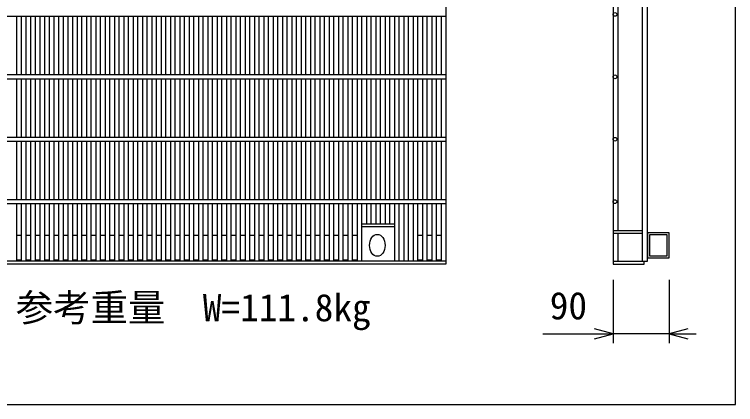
# Model space of a CAD drawing. Units: millimetres, scale not verified. Extents: x -25200 to 25200, y -8910 to 8910.
# Drawn here: x -7119 to -5962, y 683 to 1308 of the extents above; entities that cross this region are included whole.
import ezdxf
from ezdxf.enums import TextEntityAlignment as Align

# ---------------------------------------------------------------- set-up
doc = ezdxf.new("R2010")
doc.units = ezdxf.units.MM
doc.header["$LTSCALE"] = 30
for name, color, linetype, lineweight in [('0-0_DIM', 7, 'Continuous', 25), ('0-2_HATCH', 6, 'Continuous', 25), ('0-7_TXT', 7, 'Continuous', 25)]:
    doc.layers.add(name, color=color, linetype=linetype, lineweight=lineweight)
doc.styles.add('ＭＳ ゴシック', font='')
doc.styles.get('ＭＳ ゴシック').set_extended_font_data('MS Gothic')

msp = doc.modelspace()

# ---------------------------------------------------------------- linework, layer by layer
at = {"layer": '0-0_DIM'}
for p, q in [((-6158.87, 882.64), (-6158.87, 781.06)), ((-6068.87, 882.64), (-6068.87, 781.06)), ((-6271.48, 796.06), (-6158.87, 796.06)), ((-6068.87, 796.06), (-6158.87, 796.06)), ((-6068.87, 796.06), (-6025.4, 796.06))]:
    msp.add_line(p, q, dxfattribs=at)
for points in [[(-6188.87, 788.02), (-6158.87, 796.06), (-6188.87, 804.09)], [(-6038.87, 804.09), (-6068.87, 796.06), (-6038.87, 788.02)]]:
    msp.add_lwpolyline(points, dxfattribs=at)
at = {"layer": '0-2_HATCH'}
for p, q in [((-6427.21, 1607.87), (-6427.21, 907.87)), ((-6158.87, 1607.87), (-6158.87, 907.87)), ((-6111.87, 912.37), (-6111.87, 1603.37)), ((-6103.87, 912.37), (-6103.87, 1603.37)), ((-6150.87, 961.87), (-6150.87, 1553.87)), ((-7422.21, 1304.87), (-6427.21, 1304.87)), ((-7115.82, 1210.87), (-7115.82, 1304.87)), ((-7107.85, 1210.87), (-7107.85, 1304.87)), ((-7100.85, 1210.87), (-7100.85, 1304.87)), ((-7092.88, 1210.87), (-7092.88, 1304.87)), ((-7085.88, 1210.87), (-7085.88, 1304.87)), ((-7077.91, 1210.87), (-7077.91, 1304.87)), ((-7070.91, 1210.87), (-7070.91, 1304.87)), ((-7062.94, 1210.87), (-7062.94, 1304.87)), ((-7055.94, 1210.87), (-7055.94, 1304.87)), ((-7047.97, 1210.87), (-7047.97, 1304.87)), ((-7040.97, 1210.87), (-7040.97, 1304.87)), ((-7033, 1210.87), (-7033, 1304.87)), ((-7026, 1210.87), (-7026, 1304.87)), ((-7018.03, 1210.87), (-7018.03, 1304.87)), ((-7011.03, 1210.87), (-7011.03, 1304.87)), ((-7003.06, 1210.87), (-7003.06, 1304.87)), ((-6996.06, 1210.87), (-6996.06, 1304.87)), ((-6988.09, 1210.87), (-6988.09, 1304.87)), ((-6981.09, 1210.87), (-6981.09, 1304.87)), ((-6973.12, 1210.87), (-6973.12, 1304.87)), ((-6966.12, 1210.87), (-6966.12, 1304.87)), ((-6958.15, 1210.87), (-6958.15, 1304.87)), ((-6951.15, 1210.87), (-6951.15, 1304.87)), ((-6943.18, 1210.87), (-6943.18, 1304.87)), ((-6936.18, 1210.87), (-6936.18, 1304.87)), ((-6928.21, 1210.87), (-6928.21, 1304.87)), ((-6921.21, 1210.87), (-6921.21, 1304.87)), ((-6913.24, 1210.87), (-6913.24, 1304.87)), ((-6906.24, 1210.87), (-6906.24, 1304.87)), ((-6898.27, 1210.87), (-6898.27, 1304.87)), ((-6891.27, 1210.87), (-6891.27, 1304.87)), ((-6883.3, 1210.87), (-6883.3, 1304.87)), ((-6876.3, 1210.87), (-6876.3, 1304.87)), ((-6868.33, 1210.87), (-6868.33, 1304.87)), ((-6861.33, 1210.87), (-6861.33, 1304.87)), ((-6853.36, 1210.87), (-6853.36, 1304.87)), ((-6846.36, 1210.87), (-6846.36, 1304.87)), ((-6838.4, 1210.87), (-6838.4, 1304.87)), ((-6831.4, 1210.87), (-6831.4, 1304.87)), ((-6823.43, 1210.87), (-6823.43, 1304.87)), ((-6816.43, 1210.87), (-6816.43, 1304.87)), ((-6808.46, 1210.87), (-6808.46, 1304.87)), ((-6801.46, 1210.87), (-6801.46, 1304.87)), ((-6793.49, 1210.87), (-6793.49, 1304.87)), ((-6786.49, 1210.87), (-6786.49, 1304.87)), ((-6778.52, 1210.87), (-6778.52, 1304.87)), ((-6771.52, 1210.87), (-6771.52, 1304.87)), ((-6763.55, 1210.87), (-6763.55, 1304.87)), ((-6756.55, 1210.87), (-6756.55, 1304.87)), ((-6748.58, 1210.87), (-6748.58, 1304.87)), ((-6741.58, 1210.87), (-6741.58, 1304.87)), ((-6733.61, 1210.87), (-6733.61, 1304.87)), ((-6726.61, 1210.87), (-6726.61, 1304.87)), ((-6718.64, 1210.87), (-6718.64, 1304.87)), ((-6711.64, 1210.87), (-6711.64, 1304.87)), ((-6703.67, 1210.87), (-6703.67, 1304.87)), ((-6696.67, 1210.87), (-6696.67, 1304.87)), ((-6688.7, 1210.87), (-6688.7, 1304.87)), ((-6681.7, 1210.87), (-6681.7, 1304.87)), ((-6673.73, 1210.87), (-6673.73, 1304.87)), ((-6666.73, 1210.87), (-6666.73, 1304.87)), ((-6658.76, 1210.87), (-6658.76, 1304.87)), ((-6651.76, 1210.87), (-6651.76, 1304.87)), ((-6643.79, 1210.87), (-6643.79, 1304.87)), ((-6636.79, 1210.87), (-6636.79, 1304.87)), ((-6628.82, 1210.87), (-6628.82, 1304.87)), ((-6621.82, 1210.87), (-6621.82, 1304.87)), ((-6613.85, 1210.87), (-6613.85, 1304.87)), ((-6606.85, 1210.87), (-6606.85, 1304.87)), ((-6598.88, 1210.87), (-6598.88, 1304.87)), ((-6591.88, 1210.87), (-6591.88, 1304.87)), ((-6583.91, 1210.87), (-6583.91, 1304.87)), ((-6576.91, 1210.87), (-6576.91, 1304.87)), ((-6568.94, 1210.87), (-6568.94, 1304.87)), ((-6561.94, 1210.87), (-6561.94, 1304.87)), ((-6553.97, 1210.87), (-6553.97, 1304.87)), ((-6546.97, 1210.87), (-6546.97, 1304.87)), ((-6539, 1210.87), (-6539, 1304.87)), ((-6532, 1210.87), (-6532, 1304.87)), ((-6524.03, 1210.87), (-6524.03, 1304.87)), ((-6517.03, 1210.87), (-6517.03, 1304.87)), ((-6509.06, 1210.87), (-6509.06, 1304.87)), ((-6502.06, 1210.87), (-6502.06, 1304.87)), ((-6494.09, 1210.87), (-6494.09, 1304.87)), ((-6487.09, 1210.87), (-6487.09, 1304.87)), ((-6479.12, 1210.87), (-6479.12, 1304.87)), ((-6472.12, 1210.87), (-6472.12, 1304.87)), ((-6464.15, 1210.87), (-6464.15, 1304.87)), ((-6457.15, 1210.87), (-6457.15, 1304.87)), ((-6449.18, 1210.87), (-6449.18, 1304.87)), ((-6442.18, 1210.87), (-6442.18, 1304.87)), ((-6434.21, 1210.87), (-6434.21, 1304.87)), ((-6427.21, 1210.87), (-7422.21, 1210.87)), ((-7422.21, 1204.87), (-6427.21, 1204.87)), ((-7115.82, 1110.87), (-7115.82, 1204.87)), ((-7107.85, 1110.87), (-7107.85, 1204.87)), ((-7100.85, 1110.87), (-7100.85, 1204.87)), ((-7092.88, 1110.87), (-7092.88, 1204.87)), ((-7085.88, 1110.87), (-7085.88, 1204.87)), ((-7077.91, 1110.87), (-7077.91, 1204.87)), ((-7070.91, 1110.87), (-7070.91, 1204.87)), ((-7062.94, 1110.87), (-7062.94, 1204.87)), ((-7055.94, 1110.87), (-7055.94, 1204.87)), ((-7047.97, 1110.87), (-7047.97, 1204.87)), ((-7040.97, 1110.87), (-7040.97, 1204.87)), ((-7033, 1110.87), (-7033, 1204.87)), ((-7026, 1110.87), (-7026, 1204.87)), ((-7018.03, 1110.87), (-7018.03, 1204.87)), ((-7011.03, 1110.87), (-7011.03, 1204.87)), ((-7003.06, 1110.87), (-7003.06, 1204.87)), ((-6996.06, 1110.87), (-6996.06, 1204.87)), ((-6988.09, 1110.87), (-6988.09, 1204.87)), ((-6981.09, 1110.87), (-6981.09, 1204.87)), ((-6973.12, 1110.87), (-6973.12, 1204.87)), ((-6966.12, 1110.87), (-6966.12, 1204.87)), ((-6958.15, 1110.87), (-6958.15, 1204.87)), ((-6951.15, 1110.87), (-6951.15, 1204.87)), ((-6943.18, 1110.87), (-6943.18, 1204.87)), ((-6936.18, 1110.87), (-6936.18, 1204.87)), ((-6928.21, 1110.87), (-6928.21, 1204.87)), ((-6921.21, 1110.87), (-6921.21, 1204.87)), ((-6913.24, 1110.87), (-6913.24, 1204.87)), ((-6906.24, 1110.87), (-6906.24, 1204.87)), ((-6898.27, 1110.87), (-6898.27, 1204.87)), ((-6891.27, 1110.87), (-6891.27, 1204.87)), ((-6883.3, 1110.87), (-6883.3, 1204.87)), ((-6876.3, 1110.87), (-6876.3, 1204.87)), ((-6868.33, 1110.87), (-6868.33, 1204.87)), ((-6861.33, 1110.87), (-6861.33, 1204.87)), ((-6853.36, 1110.87), (-6853.36, 1204.87)), ((-6846.36, 1110.87), (-6846.36, 1204.87)), ((-6838.4, 1110.87), (-6838.4, 1204.87)), ((-6831.4, 1110.87), (-6831.4, 1204.87)), ((-6823.43, 1110.87), (-6823.43, 1204.87)), ((-6816.43, 1110.87), (-6816.43, 1204.87)), ((-6808.46, 1110.87), (-6808.46, 1204.87)), ((-6801.46, 1110.87), (-6801.46, 1204.87)), ((-6793.49, 1110.87), (-6793.49, 1204.87)), ((-6786.49, 1110.87), (-6786.49, 1204.87)), ((-6778.52, 1110.87), (-6778.52, 1204.87)), ((-6771.52, 1110.87), (-6771.52, 1204.87)), ((-6763.55, 1110.87), (-6763.55, 1204.87)), ((-6756.55, 1110.87), (-6756.55, 1204.87)), ((-6748.58, 1110.87), (-6748.58, 1204.87)), ((-6741.58, 1110.87), (-6741.58, 1204.87)), ((-6733.61, 1110.87), (-6733.61, 1204.87)), ((-6726.61, 1110.87), (-6726.61, 1204.87)), ((-6718.64, 1110.87), (-6718.64, 1204.87)), ((-6711.64, 1110.87), (-6711.64, 1204.87)), ((-6703.67, 1110.87), (-6703.67, 1204.87)), ((-6696.67, 1110.87), (-6696.67, 1204.87)), ((-6688.7, 1110.87), (-6688.7, 1204.87)), ((-6681.7, 1110.87), (-6681.7, 1204.87)), ((-6673.73, 1110.87), (-6673.73, 1204.87)), ((-6666.73, 1110.87), (-6666.73, 1204.87)), ((-6658.76, 1110.87), (-6658.76, 1204.87)), ((-6651.76, 1110.87), (-6651.76, 1204.87)), ((-6643.79, 1110.87), (-6643.79, 1204.87)), ((-6636.79, 1110.87), (-6636.79, 1204.87)), ((-6628.82, 1110.87), (-6628.82, 1204.87)), ((-6621.82, 1110.87), (-6621.82, 1204.87)), ((-6613.85, 1110.87), (-6613.85, 1204.87)), ((-6606.85, 1110.87), (-6606.85, 1204.87)), ((-6598.88, 1110.87), (-6598.88, 1204.87)), ((-6591.88, 1110.87), (-6591.88, 1204.87)), ((-6583.91, 1110.87), (-6583.91, 1204.87)), ((-6576.91, 1110.87), (-6576.91, 1204.87)), ((-6568.94, 1110.87), (-6568.94, 1204.87)), ((-6561.94, 1110.87), (-6561.94, 1204.87)), ((-6553.97, 1110.87), (-6553.97, 1204.87)), ((-6546.97, 1110.87), (-6546.97, 1204.87)), ((-6539, 1110.87), (-6539, 1204.87)), ((-6532, 1110.87), (-6532, 1204.87)), ((-6524.03, 1110.87), (-6524.03, 1204.87)), ((-6517.03, 1110.87), (-6517.03, 1204.87)), ((-6509.06, 1110.87), (-6509.06, 1204.87)), ((-6502.06, 1110.87), (-6502.06, 1204.87)), ((-6494.09, 1110.87), (-6494.09, 1204.87)), ((-6487.09, 1110.87), (-6487.09, 1204.87)), ((-6479.12, 1110.87), (-6479.12, 1204.87)), ((-6472.12, 1110.87), (-6472.12, 1204.87)), ((-6464.15, 1110.87), (-6464.15, 1204.87)), ((-6457.15, 1110.87), (-6457.15, 1204.87)), ((-6449.18, 1110.87), (-6449.18, 1204.87)), ((-6442.18, 1110.87), (-6442.18, 1204.87)), ((-6434.21, 1110.87), (-6434.21, 1204.87)), ((-6427.21, 1110.87), (-7422.21, 1110.87)), ((-7422.21, 1104.87), (-6427.21, 1104.87)), ((-7115.82, 1010.87), (-7115.82, 1104.87)), ((-7107.85, 1010.87), (-7107.85, 1104.87)), ((-7100.85, 1010.87), (-7100.85, 1104.87)), ((-7092.88, 1010.87), (-7092.88, 1104.87)), ((-7085.88, 1010.87), (-7085.88, 1104.87)), ((-7077.91, 1010.87), (-7077.91, 1104.87)), ((-7070.91, 1010.87), (-7070.91, 1104.87)), ((-7062.94, 1010.87), (-7062.94, 1104.87)), ((-7055.94, 1010.87), (-7055.94, 1104.87)), ((-7047.97, 1010.87), (-7047.97, 1104.87)), ((-7040.97, 1010.87), (-7040.97, 1104.87)), ((-7033, 1010.87), (-7033, 1104.87)), ((-7026, 1010.87), (-7026, 1104.87)), ((-7018.03, 1010.87), (-7018.03, 1104.87)), ((-7011.03, 1010.87), (-7011.03, 1104.87)), ((-7003.06, 1010.87), (-7003.06, 1104.87)), ((-6996.06, 1010.87), (-6996.06, 1104.87)), ((-6988.09, 1010.87), (-6988.09, 1104.87)), ((-6981.09, 1010.87), (-6981.09, 1104.87)), ((-6973.12, 1010.87), (-6973.12, 1104.87)), ((-6966.12, 1010.87), (-6966.12, 1104.87)), ((-6958.15, 1010.87), (-6958.15, 1104.87)), ((-6951.15, 1010.87), (-6951.15, 1104.87)), ((-6943.18, 1010.87), (-6943.18, 1104.87)), ((-6936.18, 1010.87), (-6936.18, 1104.87)), ((-6928.21, 1010.87), (-6928.21, 1104.87)), ((-6921.21, 1010.87), (-6921.21, 1104.87)), ((-6913.24, 1010.87), (-6913.24, 1104.87)), ((-6906.24, 1010.87), (-6906.24, 1104.87)), ((-6898.27, 1010.87), (-6898.27, 1104.87)), ((-6891.27, 1010.87), (-6891.27, 1104.87)), ((-6883.3, 1010.87), (-6883.3, 1104.87)), ((-6876.3, 1010.87), (-6876.3, 1104.87)), ((-6868.33, 1010.87), (-6868.33, 1104.87)), ((-6861.33, 1010.87), (-6861.33, 1104.87)), ((-6853.36, 1010.87), (-6853.36, 1104.87)), ((-6846.36, 1010.87), (-6846.36, 1104.87)), ((-6838.4, 1010.87), (-6838.4, 1104.87)), ((-6831.4, 1010.87), (-6831.4, 1104.87)), ((-6823.43, 1010.87), (-6823.43, 1104.87)), ((-6816.43, 1010.87), (-6816.43, 1104.87)), ((-6808.46, 1010.87), (-6808.46, 1104.87)), ((-6801.46, 1010.87), (-6801.46, 1104.87)), ((-6793.49, 1010.87), (-6793.49, 1104.87)), ((-6786.49, 1010.87), (-6786.49, 1104.87)), ((-6778.52, 1010.87), (-6778.52, 1104.87)), ((-6771.52, 1010.87), (-6771.52, 1104.87)), ((-6763.55, 1010.87), (-6763.55, 1104.87)), ((-6756.55, 1010.87), (-6756.55, 1104.87)), ((-6748.58, 1010.87), (-6748.58, 1104.87)), ((-6741.58, 1010.87), (-6741.58, 1104.87)), ((-6733.61, 1010.87), (-6733.61, 1104.87)), ((-6726.61, 1010.87), (-6726.61, 1104.87)), ((-6718.64, 1010.87), (-6718.64, 1104.87)), ((-6711.64, 1010.87), (-6711.64, 1104.87)), ((-6703.67, 1010.87), (-6703.67, 1104.87)), ((-6696.67, 1010.87), (-6696.67, 1104.87)), ((-6688.7, 1010.87), (-6688.7, 1104.87)), ((-6681.7, 1010.87), (-6681.7, 1104.87)), ((-6673.73, 1010.87), (-6673.73, 1104.87)), ((-6666.73, 1010.87), (-6666.73, 1104.87)), ((-6658.76, 1010.87), (-6658.76, 1104.87)), ((-6651.76, 1010.87), (-6651.76, 1104.87)), ((-6643.79, 1010.87), (-6643.79, 1104.87)), ((-6636.79, 1010.87), (-6636.79, 1104.87)), ((-6628.82, 1010.87), (-6628.82, 1104.87)), ((-6621.82, 1010.87), (-6621.82, 1104.87)), ((-6613.85, 1010.87), (-6613.85, 1104.87)), ((-6606.85, 1010.87), (-6606.85, 1104.87)), ((-6598.88, 1010.87), (-6598.88, 1104.87)), ((-6591.88, 1010.87), (-6591.88, 1104.87)), ((-6583.91, 1010.87), (-6583.91, 1104.87)), ((-6576.91, 1010.87), (-6576.91, 1104.87)), ((-6568.94, 1010.87), (-6568.94, 1104.87)), ((-6561.94, 1010.87), (-6561.94, 1104.87)), ((-6553.97, 1010.87), (-6553.97, 1104.87)), ((-6546.97, 1010.87), (-6546.97, 1104.87)), ((-6539, 1010.87), (-6539, 1104.87)), ((-6532, 1010.87), (-6532, 1104.87)), ((-6524.03, 1010.87), (-6524.03, 1104.87)), ((-6517.03, 1010.87), (-6517.03, 1104.87)), ((-6509.06, 1010.87), (-6509.06, 1104.87)), ((-6502.06, 1010.87), (-6502.06, 1104.87)), ((-6494.09, 1010.87), (-6494.09, 1104.87)), ((-6487.09, 1010.87), (-6487.09, 1104.87)), ((-6479.12, 1010.87), (-6479.12, 1104.87)), ((-6472.12, 1010.87), (-6472.12, 1104.87)), ((-6464.15, 1010.87), (-6464.15, 1104.87)), ((-6457.15, 1010.87), (-6457.15, 1104.87)), ((-6449.18, 1010.87), (-6449.18, 1104.87)), ((-6442.18, 1010.87), (-6442.18, 1104.87)), ((-6434.21, 1010.87), (-6434.21, 1104.87)), ((-6427.21, 1010.87), (-7422.21, 1010.87)), ((-7422.21, 1004.87), (-6427.21, 1004.87)), ((-7115.82, 912.37), (-7115.82, 1004.87)), ((-7107.85, 912.37), (-7107.85, 1004.87)), ((-7100.85, 912.37), (-7100.85, 1004.87)), ((-7092.88, 912.37), (-7092.88, 1004.87)), ((-7085.88, 912.37), (-7085.88, 1004.87)), ((-7077.91, 912.37), (-7077.91, 1004.87)), ((-7070.91, 912.37), (-7070.91, 1004.87)), ((-7062.94, 912.37), (-7062.94, 1004.87)), ((-7055.94, 912.37), (-7055.94, 1004.87)), ((-7047.97, 912.37), (-7047.97, 1004.87)), ((-7040.97, 912.37), (-7040.97, 1004.87)), ((-7033, 912.37), (-7033, 1004.87)), ((-7026, 912.37), (-7026, 1004.87)), ((-7018.03, 912.37), (-7018.03, 1004.87)), ((-7011.03, 912.37), (-7011.03, 1004.87)), ((-7003.06, 912.37), (-7003.06, 1004.87)), ((-6996.06, 912.37), (-6996.06, 1004.87)), ((-6988.09, 912.37), (-6988.09, 1004.87)), ((-6981.09, 912.37), (-6981.09, 1004.87)), ((-6973.12, 912.37), (-6973.12, 1004.87)), ((-6966.12, 912.37), (-6966.12, 1004.87)), ((-6958.15, 912.37), (-6958.15, 1004.87)), ((-6951.15, 912.37), (-6951.15, 1004.87)), ((-6943.18, 912.37), (-6943.18, 1004.87)), ((-6936.18, 912.37), (-6936.18, 1004.87)), ((-6928.21, 912.37), (-6928.21, 1004.87)), ((-6921.21, 912.37), (-6921.21, 1004.87)), ((-6913.24, 912.37), (-6913.24, 1004.87)), ((-6906.24, 912.37), (-6906.24, 1004.87)), ((-6898.27, 912.37), (-6898.27, 1004.87)), ((-6891.27, 912.37), (-6891.27, 1004.87)), ((-6883.3, 912.37), (-6883.3, 1004.87)), ((-6876.3, 912.37), (-6876.3, 1004.87)), ((-6868.33, 912.37), (-6868.33, 1004.87)), ((-6861.33, 912.37), (-6861.33, 1004.87)), ((-6853.36, 912.37), (-6853.36, 1004.87)), ((-6846.36, 912.37), (-6846.36, 1004.87)), ((-6838.4, 912.37), (-6838.4, 1004.87)), ((-6831.4, 912.37), (-6831.4, 1004.87)), ((-6823.43, 912.37), (-6823.43, 1004.87)), ((-6816.43, 912.37), (-6816.43, 1004.87)), ((-6808.46, 912.37), (-6808.46, 1004.87)), ((-6801.46, 912.37), (-6801.46, 1004.87)), ((-6793.49, 912.37), (-6793.49, 1004.87)), ((-6786.49, 912.37), (-6786.49, 1004.87)), ((-6778.52, 912.37), (-6778.52, 1004.87)), ((-6771.52, 912.37), (-6771.52, 1004.87)), ((-6763.55, 912.37), (-6763.55, 1004.87)), ((-6756.55, 912.37), (-6756.55, 1004.87)), ((-6748.58, 912.37), (-6748.58, 1004.87)), ((-6741.58, 912.37), (-6741.58, 1004.87)), ((-6733.61, 912.37), (-6733.61, 1004.87)), ((-6726.61, 912.37), (-6726.61, 1004.87)), ((-6718.64, 912.37), (-6718.64, 1004.87)), ((-6711.64, 912.37), (-6711.64, 1004.87)), ((-6703.67, 912.37), (-6703.67, 1004.87)), ((-6696.67, 912.37), (-6696.67, 1004.87)), ((-6688.7, 912.37), (-6688.7, 1004.87)), ((-6681.7, 912.37), (-6681.7, 1004.87)), ((-6673.73, 912.37), (-6673.73, 1004.87)), ((-6666.73, 912.37), (-6666.73, 1004.87)), ((-6658.76, 912.37), (-6658.76, 1004.87)), ((-6651.76, 912.37), (-6651.76, 1004.87)), ((-6643.79, 912.37), (-6643.79, 1004.87)), ((-6636.79, 912.37), (-6636.79, 1004.87)), ((-6628.82, 912.37), (-6628.82, 1004.87)), ((-6621.82, 912.37), (-6621.82, 1004.87)), ((-6613.85, 912.37), (-6613.85, 1004.87)), ((-6606.85, 912.37), (-6606.85, 1004.87)), ((-6598.88, 912.37), (-6598.88, 1004.87)), ((-6591.88, 912.37), (-6591.88, 1004.87)), ((-6583.91, 912.37), (-6583.91, 1004.87)), ((-6576.91, 912.37), (-6576.91, 1004.87)), ((-6568.94, 912.37), (-6568.94, 1004.87)), ((-6561.94, 912.37), (-6561.94, 1004.87)), ((-6553.97, 971.87), (-6553.97, 1004.87)), ((-6546.97, 971.87), (-6546.97, 1004.87)), ((-6539, 971.87), (-6539, 1004.87)), ((-6532, 971.87), (-6532, 1004.87)), ((-6524.03, 971.87), (-6524.03, 1004.87)), ((-6517.03, 971.87), (-6517.03, 1004.87)), ((-6509.06, 912.37), (-6509.06, 1004.87)), ((-6502.06, 912.37), (-6502.06, 1004.87)), ((-6494.09, 912.37), (-6494.09, 1004.87)), ((-6487.09, 912.37), (-6487.09, 1004.87)), ((-6479.12, 912.37), (-6479.12, 1004.87)), ((-6472.12, 912.37), (-6472.12, 1004.87)), ((-6464.15, 912.37), (-6464.15, 1004.87)), ((-6457.15, 912.37), (-6457.15, 1004.87)), ((-6449.18, 912.37), (-6449.18, 1004.87)), ((-6442.18, 912.37), (-6442.18, 1004.87)), ((-6434.21, 912.37), (-6434.21, 1004.87)), ((-6509.06, 971.87), (-6561.94, 971.87)), ((-6509.06, 967.37), (-6561.94, 967.37)), ((-6158.87, 961.87), (-6111.87, 961.87)), ((-7107.85, 953.87), (-7115.82, 953.87)), ((-7092.88, 953.87), (-7100.85, 953.87)), ((-7077.91, 953.87), (-7085.88, 953.87)), ((-7062.94, 953.87), (-7070.91, 953.87)), ((-7047.97, 953.87), (-7055.94, 953.87)), ((-7033, 953.87), (-7040.97, 953.87)), ((-7018.03, 953.87), (-7026, 953.87)), ((-7003.06, 953.87), (-7011.03, 953.87)), ((-6988.09, 953.87), (-6996.06, 953.87)), ((-6973.12, 953.87), (-6981.09, 953.87)), ((-6958.15, 953.87), (-6966.12, 953.87)), ((-6943.18, 953.87), (-6951.15, 953.87)), ((-6928.21, 953.87), (-6936.18, 953.87)), ((-6913.24, 953.87), (-6921.21, 953.87)), ((-6898.27, 953.87), (-6906.24, 953.87)), ((-6883.3, 953.87), (-6891.27, 953.87)), ((-6868.33, 953.87), (-6876.3, 953.87)), ((-6853.36, 953.87), (-6861.33, 953.87)), ((-6838.4, 953.87), (-6846.36, 953.87)), ((-6823.43, 953.87), (-6831.4, 953.87)), ((-6808.46, 953.87), (-6816.43, 953.87)), ((-6793.49, 953.87), (-6801.46, 953.87)), ((-6778.52, 953.87), (-6786.49, 953.87)), ((-6763.55, 953.87), (-6771.52, 953.87)), ((-6748.58, 953.87), (-6756.55, 953.87)), ((-6733.61, 953.87), (-6741.58, 953.87)), ((-6718.64, 953.87), (-6726.61, 953.87)), ((-6703.67, 953.87), (-6711.64, 953.87)), ((-6688.7, 953.87), (-6696.67, 953.87)), ((-6673.73, 953.87), (-6681.7, 953.87)), ((-6658.76, 953.87), (-6666.73, 953.87)), ((-6643.79, 953.87), (-6651.76, 953.87)), ((-6628.82, 953.87), (-6636.79, 953.87)), ((-6613.85, 953.87), (-6621.82, 953.87)), ((-6598.88, 953.87), (-6606.85, 953.87)), ((-6583.91, 953.87), (-6591.88, 953.87)), ((-6568.94, 953.87), (-6576.91, 953.87)), ((-6464.15, 953.87), (-6472.12, 953.87)), ((-6449.18, 953.87), (-6457.15, 953.87)), ((-6434.21, 953.87), (-6442.18, 953.87)), ((-6158.87, 957.37), (-6111.87, 957.37)), ((-6150.87, 912.37), (-6150.87, 957.37)), ((-6427.21, 912.37), (-7422.21, 912.37)), ((-6427.21, 907.87), (-7422.21, 907.87)), ((-7107.85, 913.87), (-7115.82, 913.87)), ((-7092.88, 913.87), (-7100.85, 913.87)), ((-7077.91, 913.87), (-7085.88, 913.87)), ((-7062.94, 913.87), (-7070.91, 913.87)), ((-7047.97, 913.87), (-7055.94, 913.87)), ((-7033, 913.87), (-7040.97, 913.87)), ((-7018.03, 913.87), (-7026, 913.87)), ((-7003.06, 913.87), (-7011.03, 913.87)), ((-6988.09, 913.87), (-6996.06, 913.87)), ((-6973.12, 913.87), (-6981.09, 913.87)), ((-6958.15, 913.87), (-6966.12, 913.87)), ((-6943.18, 913.87), (-6951.15, 913.87)), ((-6928.21, 913.87), (-6936.18, 913.87)), ((-6913.24, 913.87), (-6921.21, 913.87)), ((-6898.27, 913.87), (-6906.24, 913.87)), ((-6883.3, 913.87), (-6891.27, 913.87)), ((-6868.33, 913.87), (-6876.3, 913.87)), ((-6853.36, 913.87), (-6861.33, 913.87)), ((-6838.4, 913.87), (-6846.36, 913.87)), ((-6823.43, 913.87), (-6831.4, 913.87)), ((-6808.46, 913.87), (-6816.43, 913.87)), ((-6793.49, 913.87), (-6801.46, 913.87)), ((-6778.52, 913.87), (-6786.49, 913.87)), ((-6763.55, 913.87), (-6771.52, 913.87)), ((-6748.58, 913.87), (-6756.55, 913.87)), ((-6733.61, 913.87), (-6741.58, 913.87)), ((-6718.64, 913.87), (-6726.61, 913.87)), ((-6703.67, 913.87), (-6711.64, 913.87)), ((-6688.7, 913.87), (-6696.67, 913.87)), ((-6673.73, 913.87), (-6681.7, 913.87)), ((-6658.76, 913.87), (-6666.73, 913.87)), ((-6643.79, 913.87), (-6651.76, 913.87)), ((-6628.82, 913.87), (-6636.79, 913.87)), ((-6613.85, 913.87), (-6621.82, 913.87)), ((-6598.88, 913.87), (-6606.85, 913.87)), ((-6583.91, 913.87), (-6591.88, 913.87)), ((-6568.94, 913.87), (-6576.91, 913.87)), ((-6464.15, 913.87), (-6472.12, 913.87)), ((-6449.18, 913.87), (-6457.15, 913.87)), ((-6434.21, 913.87), (-6442.18, 913.87)), ((-6158.87, 912.37), (-6103.87, 912.37))]:
    msp.add_line(p, q, dxfattribs=at)
for points in [[(-6103.87, 917.87), (-6068.87, 917.87), (-6068.87, 957.87), (-6103.87, 957.87)], [(-6100.67, 921.07), (-6072.07, 921.07), (-6072.07, 954.67), (-6100.67, 954.67)]]:
    msp.add_lwpolyline(points, close=True, dxfattribs=at)
msp.add_lwpolyline([(-6158.87, 907.87), (-6108.87, 907.87), (-6108.87, 912.37)], dxfattribs=at)
for centre in [(-6155.87, 1307.87), (-6155.87, 1207.87), (-6155.87, 1107.87), (-6155.87, 1007.87)]:
    msp.add_circle(centre, 3, dxfattribs=at)
msp.add_ellipse((-6537.21, 937.87), major_axis=(0, 17.5), ratio=0.714286, dxfattribs=at)
at = {"layer": '0-7_TXT'}
msp.add_lwpolyline([(-7762.38, 682.74), (-5962.38, 682.74), (-5962.38, 3432.74), (-7762.38, 3432.74)], close=True, dxfattribs=at)

# ---------------------------------------------------------------- texts
at = {"layer": '0-0_DIM', "style": 'ＭＳ ゴシック'}
for s, p in [('参考重量\u3000W=111.8kg', (-7117.23, 802.94)), ('90', (-6260.51, 806.06))]:
    msp.add_text(s, height=43.99, dxfattribs=at).set_placement(p, align=Align.BOTTOM_LEFT)

doc.saveas('drawing.dxf')
